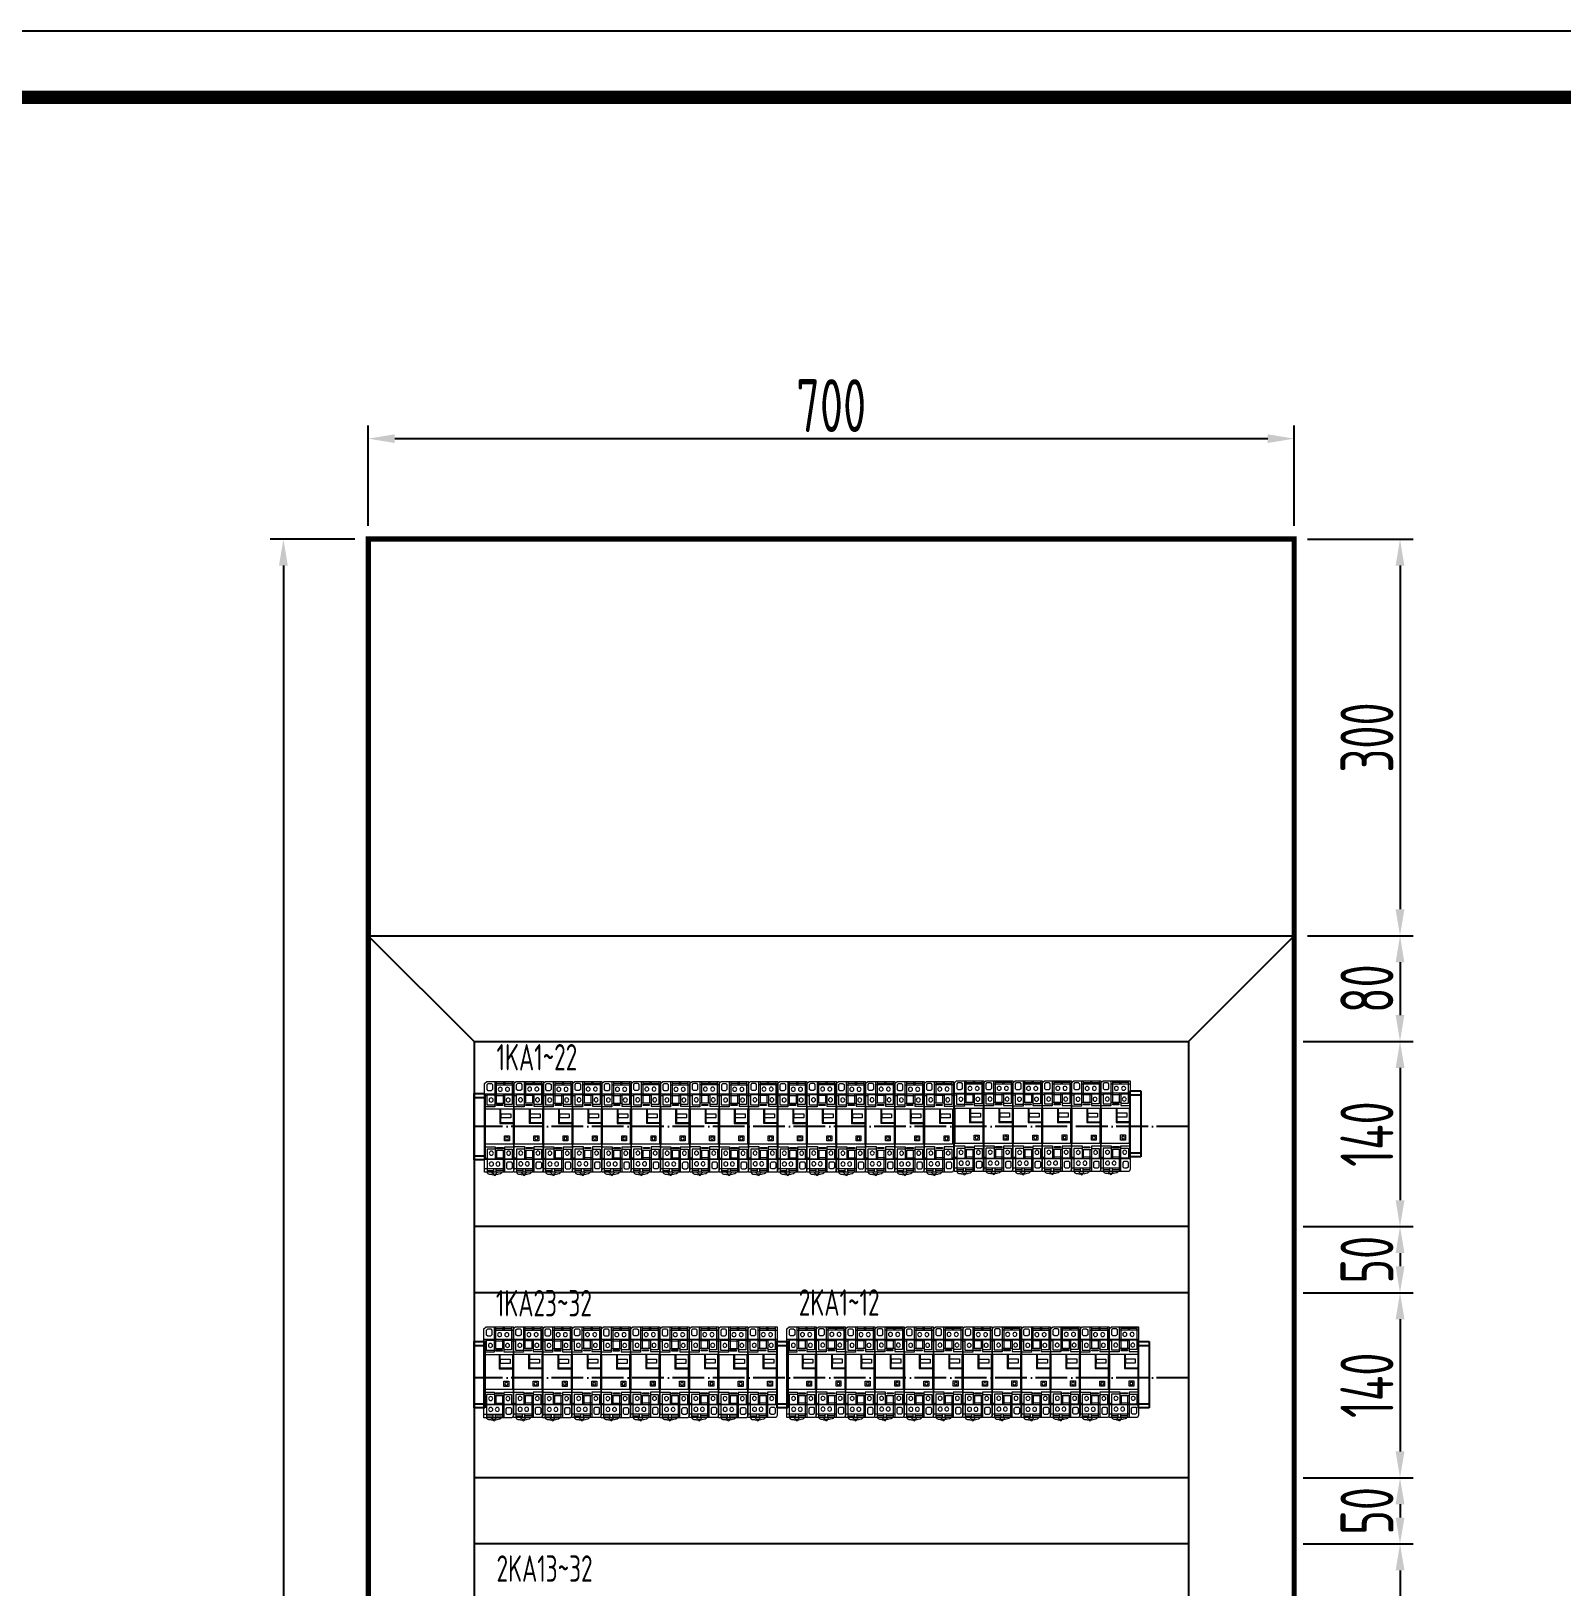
# Model space of a CAD drawing. Header units: millimetres. Extents: x 30557 to 235556, y -116603 to -73383.
# Drawn here: x 176850 to 178007, y -74560 to -73383 of the extents above; entities that cross this region are included whole.
import ezdxf

# ---------------------------------------------------------------- set-up
doc = ezdxf.new("R2010")
doc.units = ezdxf.units.MM
doc.linetypes.add('ZWCAD_ISO04W100', pattern=[30.5, 24, -3, 0.5, -3])
doc.layers.add('1', color=3, linetype='Continuous')
doc.layers.add('_Drawing', color=7, linetype='Continuous', lineweight=25)
doc.styles.add('supcon', font='sceie.shx', dxfattribs={"width": 0.75, "height": 40, "bigfont": 'sceic.shx'})
doc.dimstyles.new('supcon', dxfattribs={"dimtxt": 20, "dimasz": 20, "dimexe": 10, "dimexo": 10, "dimgap": 5, "dimtad": 1, "dimtoh": 1, "dimdec": 0, "dimzin": 0, "dimdsep": 46, "dimtxsty": 'supcon', "dimcen": 0.09, "dimclrd": 2, "dimclre": 2, "dimclrt": 2, "dimadec": 0, "dimazin": 0, "dimtfac": 1, "dimtdec": 0, "dimtofl": 0, "dimtmove": 0, "dimatfit": 3, "dimfxl": 1, "dimtolj": 1, "dimtzin": 0, "dimarcsym": 0})

# ---------------------------------------------------------------- blocks, each defined once
blk = doc.blocks.new('supcon图框')
at = {"linetype": 'Continuous'}
blk.add_line((6145.7, 4361.7), (1987.7, 4361.7), dxfattribs=at)
at = {"linetype": 'Continuous', "const_width": 10}
blk.add_lwpolyline([(2195.7, 4311.7), (6095.7, 4311.7), (6095.7, 1471.7), (2195.7, 1471.7)], close=True, dxfattribs=at)
blk = doc.blocks.new('*D209')
at = {"layer": '_Drawing', "color": 2, "linetype": 'Continuous', "lineweight": -2}
for p, q in [((177095.1, -73767.2), (177031, -73767.2)), ((177041, -73787.2), (177041, -75647.2)), ((177095.1, -75667.2), (177031, -75667.2))]:
    blk.add_line(p, q, dxfattribs=at)
at = {"layer": '_Drawing', "color": 2}
for points in [[(177044.3, -73787.2), (177037.6, -73787.2), (177041, -73767.2)], [(177037.6, -75647.2), (177044.3, -75647.2), (177041, -75667.2)]]:
    blk.add_solid(points, dxfattribs=at)
at = {"layer": 'DEFPOINTS', "color": 0}
for p in [(177105.1, -73767.2), (177041, -75667.2), (177105.1, -75667.2)]:
    blk.add_point(p, dxfattribs=at)
at = {"layer": '_Drawing', "color": 2, "insert": (177016, -74717.2), "char_height": 40, "attachment_point": 5, "rotation": 90, "style": 'supcon'}
blk.add_mtext('\\A1;1900', dxfattribs=at)
blk = doc.blocks.new('*D210')
at = {"layer": '_Drawing', "color": 2, "linetype": 'Continuous', "lineweight": -2}
for p, q in [((177105.1, -73757.2), (177105.1, -73681.2)), ((177805.1, -73757.2), (177805.1, -73681.2)), ((177125.1, -73691.2), (177785.1, -73691.2))]:
    blk.add_line(p, q, dxfattribs=at)
at = {"layer": '_Drawing', "color": 2}
for points in [[(177125.1, -73687.9), (177125.1, -73694.5), (177105.1, -73691.2)], [(177785.1, -73694.5), (177785.1, -73687.9), (177805.1, -73691.2)]]:
    blk.add_solid(points, dxfattribs=at)
at = {"layer": 'DEFPOINTS', "color": 0}
for p in [(177805.1, -73691.2), (177105.1, -73767.2), (177805.1, -73767.2)]:
    blk.add_point(p, dxfattribs=at)
at = {"layer": '_Drawing', "color": 2, "insert": (177455.1, -73666.2), "char_height": 40, "attachment_point": 5, "style": 'supcon'}
blk.add_mtext('\\A1;700', dxfattribs=at)
blk = doc.blocks.new('2触点继电器')
at = {"layer": '1', "color": 0, "lineweight": 9}
blk.add_lwpolyline([(4963.6, 37807.8), (4963.6, 37816.7), (4965.3, 37818.2), (4985.8, 37818.2), (4985.8, 37751.2), (4985, 37749.6), (4963.6, 37749.6), (4963.6, 37807.8)], dxfattribs=at)
at = {"layer": '1', "color": 0, "lineweight": 5}
for points in [[(4971.2, 37818), (4971.2, 37799.1), (4963.8, 37799.1)], [(4963.9, 37808.9), (4985.8, 37808.9)], [(4965.3, 37808.9), (4965.3, 37800.6), (4971.1, 37800.6)], [(4965.3, 37808.3), (4971.1, 37808.3)], [(4965.6, 37815.9), (4966.4, 37816.8), (4968.7, 37816.8), (4969.5, 37815.9), (4969.5, 37812.2), (4968.6, 37811.3), (4966.4, 37811.3), (4965.6, 37812.1), (4965.6, 37815.9)], [(4971.2, 37815.8), (4985.5, 37815.8)], [(4972.4, 37818), (4972.4, 37802)], [(4972.4, 37817), (4977.7, 37817)], [(4977.5, 37808.8), (4977.5, 37802)], [(4977.8, 37818.2), (4977.8, 37815.8)], [(4984.4, 37818), (4984.4, 37800.9), (4978.7, 37800.9)], [(4978.7, 37808.8), (4978.7, 37799.5), (4985.7, 37799.5)], [(4978.8, 37818.2), (4978.8, 37815.8)], [(4978.8, 37817), (4984.3, 37817)], [(4978.8, 37808.3), (4984.3, 37808.3)], [(4963.5, 37807.7), (4965.3, 37807.7)], [(4971.4, 37807.8), (4978.7, 37807.8)], [(4971.4, 37802), (4978.7, 37802)], [(4977.3, 37800), (4972.6, 37800), (4972.6, 37800.9), (4977.3, 37800.9), (4977.3, 37800)], [(4975.7, 37797.5), (4975.7, 37787.2), (4985, 37787.2)], [(4984.5, 37807.7), (4985.5, 37807.7)], [(4975.7, 37787.2), (4975.1, 37786.6)], [(4963.9, 37768.9), (4971.5, 37768.9), (4971.5, 37759.2)], [(4971.5, 37767.1), (4965.4, 37767.1), (4965.4, 37749.8)], [(4971.5, 37766.3), (4978.6, 37766.3)], [(4972.5, 37766.3), (4972.5, 37759.3)], [(4977.5, 37767.4), (4972.8, 37767.4), (4972.8, 37768.3), (4977.5, 37768.3), (4977.5, 37767.4)], [(4977.5, 37766.1), (4977.5, 37749.7)], [(4978.4, 37767.1), (4984.5, 37767.1), (4984.5, 37759.2)], [(4985.7, 37768.7), (4978.6, 37768.7), (4978.6, 37749.6)], [(4963.9, 37760.4), (4965.4, 37760.4)], [(4985.8, 37759.2), (4963.9, 37759.2)], [(4978.4, 37752.1), (4964, 37752.1)], [(4965.4, 37759.7), (4971.5, 37759.7)], [(4965.5, 37751), (4970.1, 37751)], [(4970.2, 37752.2), (4970.2, 37749.7)], [(4978.6, 37760.4), (4971.5, 37760.4)], [(4972.1, 37752.1), (4972.1, 37749.7)], [(4972.1, 37751.1), (4977.3, 37751.1)], [(4978.6, 37759.8), (4984.5, 37759.8)], [(4980.4, 37756.4), (4981.2, 37757.4), (4983.6, 37757.4), (4984.3, 37756.6), (4984.3, 37752.8), (4983.4, 37752), (4981.2, 37752), (4980.4, 37752.7), (4980.4, 37756.4)], [(4984.5, 37760.5), (4985.8, 37760.5)]]:
    blk.add_lwpolyline(points, dxfattribs=at)
at = {"layer": '1', "color": 0, "lineweight": 18}
for points in [[(4985.1, 37770.8), (4964.1, 37770.8), (4964.1, 37797.5), (4985.1, 37797.5), (4985.1, 37770.8)], [(4975.1, 37797.5), (4975.1, 37786.6), (4985.1, 37786.6)], [(4983.3, 37790.7), (4976.1, 37790.7), (4976.1, 37793.8), (4983.3, 37793.8), (4983.3, 37790.7)], [(4982.3, 37773.3), (4978.6, 37773.3), (4978.6, 37777.2), (4982.3, 37777.2), (4982.3, 37773.3)]]:
    blk.add_lwpolyline(points, dxfattribs=at)
at = {"layer": '1', "color": 0, "lineweight": 5}
for points, knots in [([(4974.3, 37811.3), (4973.7, 37811.9), (4973.7, 37812.9), (4974.3, 37813.5), (4974.8, 37814), (4975.8, 37814), (4976.5, 37813.5), (4977.1, 37812.9), (4977.1, 37811.9), (4976.5, 37811.3), (4975.8, 37810.8), (4974.8, 37810.8), (4974.3, 37811.3)], [0, 0, 0, 0, 1, 1, 1, 2, 2, 2, 3, 3, 3, 4, 4, 4, 4]), ([(4979.8, 37811.3), (4979.2, 37811.9), (4979.2, 37812.9), (4979.8, 37813.5), (4980.4, 37814), (4981.3, 37814), (4981.9, 37813.5), (4982.6, 37812.9), (4982.6, 37811.9), (4981.9, 37811.3), (4981.3, 37810.8), (4980.4, 37810.8), (4979.8, 37811.3)], [0, 0, 0, 0, 1, 1, 1, 2, 2, 2, 3, 3, 3, 4, 4, 4, 4]), ([(4967.4, 37803.2), (4966.9, 37803.8), (4966.9, 37804.7), (4967.4, 37805.3), (4968, 37806), (4969, 37806), (4969.6, 37805.3), (4970.2, 37804.7), (4970.2, 37803.8), (4969.6, 37803.2), (4969, 37802.6), (4968, 37802.6), (4967.4, 37803.2)], [0, 0, 0, 0, 1, 1, 1, 2, 2, 2, 3, 3, 3, 4, 4, 4, 4]), ([(4980.3, 37803.2), (4979.7, 37803.8), (4979.7, 37804.7), (4980.3, 37805.3), (4980.9, 37806), (4981.9, 37806), (4982.4, 37805.3), (4983.1, 37804.7), (4983.1, 37803.8), (4982.4, 37803.2), (4981.9, 37802.6), (4980.9, 37802.6), (4980.3, 37803.2)], [0, 0, 0, 0, 1, 1, 1, 2, 2, 2, 3, 3, 3, 4, 4, 4, 4]), ([(4967.6, 37763), (4967, 37763.6), (4967, 37764.6), (4967.6, 37765.1), (4968.1, 37765.8), (4969.1, 37765.8), (4969.7, 37765.1), (4970.4, 37764.6), (4970.4, 37763.6), (4969.7, 37763), (4969.1, 37762.4), (4968.1, 37762.4), (4967.6, 37763)], [0, 0, 0, 0, 1, 1, 1, 2, 2, 2, 3, 3, 3, 4, 4, 4, 4]), ([(4980.6, 37763), (4980.1, 37763.6), (4980.1, 37764.6), (4980.6, 37765.1), (4981.2, 37765.8), (4982.2, 37765.8), (4982.8, 37765.1), (4983.4, 37764.6), (4983.4, 37763.6), (4982.8, 37763), (4982.2, 37762.4), (4981.2, 37762.4), (4980.6, 37763)], [0, 0, 0, 0, 1, 1, 1, 2, 2, 2, 3, 3, 3, 4, 4, 4, 4]), ([(4965.5, 37749.6), (4965.5, 37749.6), (4966, 37747.6), (4968.7, 37748.2), (4968.7, 37748.2), (4969.2, 37747.5), (4970.6, 37747.7)], [0, 0, 0, 0, 1, 1, 1, 2, 2, 2, 2]), ([(4967.6, 37754.8), (4967, 37755.4), (4967, 37756.3), (4967.6, 37756.9), (4968.2, 37757.6), (4969.2, 37757.6), (4969.9, 37756.9), (4970.4, 37756.3), (4970.4, 37755.4), (4969.9, 37754.8), (4969.2, 37754.2), (4968.2, 37754.2), (4967.6, 37754.8)], [0, 0, 0, 0, 1, 1, 1, 2, 2, 2, 3, 3, 3, 4, 4, 4, 4]), ([(4972.6, 37754.8), (4972, 37755.4), (4972, 37756.3), (4972.6, 37756.9), (4973.2, 37757.6), (4974.2, 37757.6), (4974.8, 37756.9), (4975.3, 37756.3), (4975.3, 37755.4), (4974.8, 37754.8), (4974.2, 37754.2), (4973.2, 37754.2), (4972.6, 37754.8)], [0, 0, 0, 0, 1, 1, 1, 2, 2, 2, 3, 3, 3, 4, 4, 4, 4]), ([(4976.7, 37749.6), (4976.7, 37749.6), (4976.8, 37748.2), (4974.1, 37748.2), (4974.1, 37748.2), (4972.7, 37747.7), (4972, 37747.7)], [0, 0, 0, 0, 1, 1, 1, 2, 2, 2, 2]), ([(4972, 37747.7), (4972, 37747.5), (4971.7, 37747.2), (4971.2, 37747.2), (4970.9, 37747.2), (4970.6, 37747.5), (4970.6, 37747.7), (4970.6, 37748), (4970.9, 37748.1), (4971.2, 37748.1), (4971.7, 37748.1), (4972, 37748), (4972, 37747.7)], [0, 0, 0, 0, 1, 1, 1, 2, 2, 2, 3, 3, 3, 4, 4, 4, 4])]:
    blk.add_open_spline(points, degree=3, knots=knots, dxfattribs=at)
at = {"layer": '1', "color": 0, "lineweight": 18}
blk.add_open_spline([(4981.6, 37775.2), (4981.6, 37774.6), (4981.1, 37774), (4980.5, 37774), (4979.8, 37774), (4979.3, 37774.6), (4979.3, 37775.2), (4979.3, 37775.8), (4979.8, 37776.3), (4980.5, 37776.3), (4981.1, 37776.3), (4981.6, 37775.8), (4981.6, 37775.2)], degree=3, knots=[0, 0, 0, 0, 1, 1, 1, 2, 2, 2, 3, 3, 3, 4, 4, 4, 4], dxfattribs=at)
at = {"layer": '1', "color": 0, "lineweight": 5}
for points in [[(4968.9, 37749.7), (4968.9, 37749.7), (4970.4, 37748), (4970.7, 37748.1)], [(4973.3, 37749.6), (4973.3, 37749.6), (4972.2, 37748.2), (4971.7, 37748.1)]]:
    blk.add_open_spline(points, degree=3, dxfattribs=at)
blk = doc.blocks.new('固定块')
for p, q in [((516096.3, 339845.1), (516104.3, 339845.1)), ((516096.3, 339795.1), (516096.3, 339845.1)), ((516096.3, 339842.1), (516104.3, 339842.1)), ((516104.3, 339845.1), (516104.3, 339795.1)), ((516096.3, 339798.1), (516104.3, 339798.1)), ((516104.3, 339795.1), (516096.3, 339795.1))]:
    blk.add_line(p, q)
blk = doc.blocks.new('*D227')
at = {"color": 2, "linetype": 'Continuous', "lineweight": -2}
for p, q in [((177815.1, -74067.2), (177895.1, -74067.2)), ((177885.1, -74087.2), (177885.1, -74127.2)), ((177825.1, -74147.2), (177895.1, -74147.2))]:
    blk.add_line(p, q, dxfattribs=at)
at = {"color": 2}
for points in [[(177888.4, -74087.2), (177881.8, -74087.2), (177885.1, -74067.2)], [(177881.8, -74127.2), (177888.4, -74127.2), (177885.1, -74147.2)]]:
    blk.add_solid(points, dxfattribs=at)
at = {"layer": 'DEFPOINTS', "color": 0}
for p in [(177805.1, -74067.2), (177815.1, -74147.2), (177885.1, -74147.2)]:
    blk.add_point(p, dxfattribs=at)
at = {"color": 2, "insert": (177860.1, -74107.2), "char_height": 40, "attachment_point": 5, "rotation": 90, "style": 'supcon'}
blk.add_mtext('\\A1;80', dxfattribs=at)
blk = doc.blocks.new('*D228')
at = {"color": 2, "lineweight": -2}
for p, q in [((177812, -74147.2), (177895.1, -74147.2)), ((177885.1, -74167.2), (177885.1, -74267.2)), ((177812, -74287.2), (177895.1, -74287.2))]:
    blk.add_line(p, q, dxfattribs=at)
at = {"color": 2}
for points in [[(177888.5, -74167.2), (177881.8, -74167.2), (177885.1, -74147.2)], [(177881.8, -74267.2), (177888.5, -74267.2), (177885.1, -74287.2)]]:
    blk.add_solid(points, dxfattribs=at)
at = {"layer": 'DEFPOINTS', "color": 0}
for p in [(177802, -74147.2), (177802, -74287.2), (177885.1, -74287.2)]:
    blk.add_point(p, dxfattribs=at)
at = {"color": 2, "insert": (177860.1, -74217.2), "char_height": 40, "attachment_point": 5, "rotation": 90, "style": 'supcon'}
blk.add_mtext('\\A1;140', dxfattribs=at)
blk = doc.blocks.new('*D229')
at = {"color": 2, "linetype": 'Continuous', "lineweight": -2}
for p, q in [((177815.1, -74287.2), (177895.1, -74287.2)), ((177885.1, -74307.2), (177885.1, -74317.2)), ((177815.1, -74337.2), (177895.1, -74337.2))]:
    blk.add_line(p, q, dxfattribs=at)
at = {"color": 2}
for points in [[(177888.5, -74307.2), (177881.8, -74307.2), (177885.1, -74287.2)], [(177881.8, -74317.2), (177888.5, -74317.2), (177885.1, -74337.2)]]:
    blk.add_solid(points, dxfattribs=at)
at = {"layer": 'DEFPOINTS', "color": 0}
for p in [(177805.1, -74287.2), (177805.1, -74337.2), (177885.1, -74337.2)]:
    blk.add_point(p, dxfattribs=at)
at = {"color": 2, "insert": (177860.1, -74312.2), "char_height": 40, "attachment_point": 5, "rotation": 90, "style": 'supcon'}
blk.add_mtext('\\A1;50', dxfattribs=at)
blk = doc.blocks.new('*D230')
at = {"color": 2, "lineweight": -2}
for p, q in [((177812, -74337.2), (177895.1, -74337.2)), ((177885.1, -74357.2), (177885.1, -74457.2)), ((177812, -74477.2), (177895.1, -74477.2))]:
    blk.add_line(p, q, dxfattribs=at)
at = {"color": 2}
for points in [[(177888.5, -74357.2), (177881.8, -74357.2), (177885.1, -74337.2)], [(177881.8, -74457.2), (177888.5, -74457.2), (177885.1, -74477.2)]]:
    blk.add_solid(points, dxfattribs=at)
at = {"layer": 'DEFPOINTS', "color": 0}
for p in [(177802, -74337.2), (177802, -74477.2), (177885.1, -74477.2)]:
    blk.add_point(p, dxfattribs=at)
at = {"color": 2, "insert": (177860.1, -74407.2), "char_height": 40, "attachment_point": 5, "rotation": 90, "style": 'supcon'}
blk.add_mtext('\\A1;140', dxfattribs=at)
blk = doc.blocks.new('*D231')
at = {"color": 2, "linetype": 'Continuous', "lineweight": -2}
for p, q in [((177815.1, -74477.2), (177895.1, -74477.2)), ((177885.1, -74497.2), (177885.1, -74507.2)), ((177815.1, -74527.2), (177895.1, -74527.2))]:
    blk.add_line(p, q, dxfattribs=at)
at = {"color": 2}
for points in [[(177888.5, -74497.2), (177881.8, -74497.2), (177885.1, -74477.2)], [(177881.8, -74507.2), (177888.5, -74507.2), (177885.1, -74527.2)]]:
    blk.add_solid(points, dxfattribs=at)
at = {"layer": 'DEFPOINTS', "color": 0}
for p in [(177805.1, -74477.2), (177805.1, -74527.2), (177885.1, -74527.2)]:
    blk.add_point(p, dxfattribs=at)
at = {"color": 2, "insert": (177860.1, -74502.2), "char_height": 40, "attachment_point": 5, "rotation": 90, "style": 'supcon'}
blk.add_mtext('\\A1;50', dxfattribs=at)
blk = doc.blocks.new('*D232')
at = {"color": 2, "lineweight": -2}
for p, q in [((177812, -74527.2), (177895.1, -74527.2)), ((177885.1, -74547.2), (177885.1, -74647.2)), ((177812, -74667.2), (177895.1, -74667.2))]:
    blk.add_line(p, q, dxfattribs=at)
at = {"color": 2}
for points in [[(177888.5, -74547.2), (177881.8, -74547.2), (177885.1, -74527.2)], [(177881.8, -74647.2), (177888.5, -74647.2), (177885.1, -74667.2)]]:
    blk.add_solid(points, dxfattribs=at)
at = {"layer": 'DEFPOINTS', "color": 0}
for p in [(177802, -74527.2), (177802, -74667.2), (177885.1, -74667.2)]:
    blk.add_point(p, dxfattribs=at)
at = {"color": 2, "insert": (177860.1, -74597.2), "char_height": 40, "attachment_point": 5, "rotation": 90, "style": 'supcon'}
blk.add_mtext('\\A1;140', dxfattribs=at)
blk = doc.blocks.new('*D240')
at = {"color": 2, "lineweight": -2}
for p, q in [((177815.1, -73767.2), (177895.1, -73767.2)), ((177885.1, -73787.2), (177885.1, -74047.2)), ((177815.1, -74067.2), (177895.1, -74067.2))]:
    blk.add_line(p, q, dxfattribs=at)
at = {"color": 2}
for points in [[(177888.4, -73787.2), (177881.8, -73787.2), (177885.1, -73767.2)], [(177881.8, -74047.2), (177888.4, -74047.2), (177885.1, -74067.2)]]:
    blk.add_solid(points, dxfattribs=at)
at = {"layer": 'DEFPOINTS', "color": 0}
for p in [(177805.1, -73767.2), (177805.1, -74067.2), (177885.1, -74067.2)]:
    blk.add_point(p, dxfattribs=at)
at = {"color": 2, "insert": (177860.1, -73917.2), "char_height": 40, "attachment_point": 5, "rotation": 90, "style": 'supcon'}
blk.add_mtext('\\A1;300', dxfattribs=at)

msp = doc.modelspace()

# ---------------------------------------------------------------- linework, layer by layer
for p, q in [((177105.1, -74067.2), (177805.1, -74067.2)), ((177185.1, -74147.2), (177105.1, -74067.2)), ((177725.1, -74147.2), (177805.1, -74067.2)), ((177185.1, -74147.2), (177725.1, -74147.2))]:
    msp.add_line(p, q)
at = {"color": 4, "linetype": 'ZWCAD_ISO04W100', "lineweight": -3}
for p, q in [((177725.1, -74211.5), (177185.1, -74211.5)), ((177725.1, -74401.5), (177185.1, -74401.5))]:
    msp.add_line(p, q, dxfattribs=at)
at = {"lineweight": -3}
for p, q in [((177725.1, -74287.2), (177185.1, -74287.2)), ((177725.1, -74337.2), (177185.1, -74337.2)), ((177725.1, -74477.2), (177185.1, -74477.2)), ((177725.1, -74527.2), (177185.1, -74527.2))]:
    msp.add_line(p, q, dxfattribs=at)
at = {"layer": '_Drawing'}
msp.add_line((177185.1, -74147.2), (177185.1, -75427.2), dxfattribs=at)
at = {"layer": '_Drawing', "lineweight": -3}
for p, q in [((177185.1, -74147.2), (177725.1, -74147.2)), ((177725.1, -74147.2), (177725.1, -75427.2))]:
    msp.add_line(p, q, dxfattribs=at)
at = {"layer": '_Drawing', "color": 1, "const_width": 4}
msp.add_lwpolyline([(177105.1, -73767.2), (177805.1, -73767.2), (177805.1, -75667.2), (177105.1, -75667.2)], close=True, dxfattribs=at)

# ---------------------------------------------------------------- block references
for name, p in [('supcon图框', (173437.6, -77744.7)), ('固定块', (-338911.1, -414031.7)), ('固定块', (-338415.2, -414029.5)), ('固定块', (-338911.1, -414219.3)), ('固定块', (-338682.1, -414219.3)), ('固定块', (-338408.8, -414219.3))]:
    msp.add_blockref(name, p)
at = {"lineweight": -3}
for p in [(172229.5, -111995.7), (172251.7, -111995.6), (172273.8, -111995.7), (172296, -111995.6), (172318.1, -111995.7), (172340.3, -111995.6), (172362.4, -111995.7), (172384.6, -111995.6), (172406.7, -111995.7), (172428.9, -111995.6), (172451, -111995.7), (172473.2, -111995.6), (172495.3, -111995.7), (172517.5, -111995.6), (172539.6, -111995.7), (172561.8, -111995.6), (172584.6, -111995.1), (172606.7, -111995), (172628.9, -111995.1), (172651, -111995), (172673.2, -111995.1), (172695.3, -111995), (172229, -112181.3), (172251.2, -112181.2), (172273.3, -112181.3), (172295.5, -112181.2), (172317.6, -112181.3), (172339.8, -112181.2), (172361.9, -112181.3), (172384.1, -112181.2), (172406.2, -112181.3), (172428.4, -112181.2), (172458, -112181.2), (172480.2, -112181.1), (172502.3, -112181.2), (172524.5, -112181.1), (172546.6, -112181.2), (172568.8, -112181.1), (172590.9, -112181.2), (172613.1, -112181.1), (172635.2, -112181.2), (172657.4, -112181.1), (172679.5, -112181.2), (172701.7, -112181.1)]:
    msp.add_blockref('2触点继电器', p, dxfattribs=at)

# ---------------------------------------------------------------- texts
at = {"layer": '1', "color": 3, "style": 'supcon', "width": 0.75}
for s, p in [('1KA1~22', (177202.1, -74169.1)), ('1KA23~32', (177201.6, -74355.1)), ('2KA1~12', (177430.6, -74354.6)), ('2KA13~32', (177202.1, -74555.8))]:
    msp.add_text(s, height=20, dxfattribs=at).set_placement(p)

# ---------------------------------------------------------------- dimensions: what is measured, and where the dimension line sits
dim = msp.add_linear_dim(base=(177885.1, -74067.2), p1=(177805.1, -73767.2), p2=(177805.1, -74067.2), angle=90, dimstyle='supcon')
dim.commit()
dim.dimension.update_dxf_attribs({"geometry": '*D240', "text_midpoint": (177860.1, -73917.2)})
at = {"linetype": 'Continuous'}
dim = msp.add_linear_dim(base=(177885.1, -74147.2), p1=(177805.1, -74067.2), p2=(177815.1, -74147.2), angle=90, dimstyle='supcon', dxfattribs=at)
dim.commit()
dim.dimension.update_dxf_attribs({"geometry": '*D227', "text_midpoint": (177860.1, -74107.2)})
at = {"color": 1}
for base, p1, p2, picture, middle in [((177885.1, -74287.2), (177802, -74147.2), (177802, -74287.2), '*D228', (177860.1, -74217.2)), ((177885.1, -74477.2), (177802, -74337.2), (177802, -74477.2), '*D230', (177860.1, -74407.2)), ((177885.1, -74667.2), (177802, -74527.2), (177802, -74667.2), '*D232', (177860.1, -74597.2))]:
    dim = msp.add_linear_dim(base=base, p1=p1, p2=p2, angle=90, dimstyle='supcon', dxfattribs=at)
    dim.commit()
    dim.dimension.update_dxf_attribs({"geometry": picture, "text_midpoint": middle})
at = {"linetype": 'Continuous'}
for base, p1, p2, picture, middle in [((177885.1, -74337.2), (177805.1, -74287.2), (177805.1, -74337.2), '*D229', (177885.1, -74312.2)), ((177885.1, -74527.2), (177805.1, -74477.2), (177805.1, -74527.2), '*D231', (177885.1, -74502.2))]:
    dim = msp.add_linear_dim(base=base, p1=p1, p2=p2, angle=90, dimstyle='supcon', dxfattribs=at)
    dim.commit()
    dim.dimension.update_dxf_attribs({"geometry": picture, "text_midpoint": middle, "dimtype": 160})
at = {"layer": '_Drawing', "linetype": 'Continuous'}
dim = msp.add_linear_dim(base=(177805.1, -73691.2), p1=(177105.1, -73767.2), p2=(177805.1, -73767.2), dimstyle='supcon', dxfattribs=at)
dim.commit()
dim.dimension.update_dxf_attribs({"geometry": '*D210', "text_midpoint": (177455.1, -73666.2)})
dim = msp.add_linear_dim(base=(177041, -75667.2), p1=(177105.1, -73767.2), p2=(177105.1, -75667.2), angle=90, dimstyle='supcon', dxfattribs=at)
dim.commit()
dim.dimension.update_dxf_attribs({"geometry": '*D209', "text_midpoint": (177016, -74717.2)})

doc.saveas('drawing.dxf')
